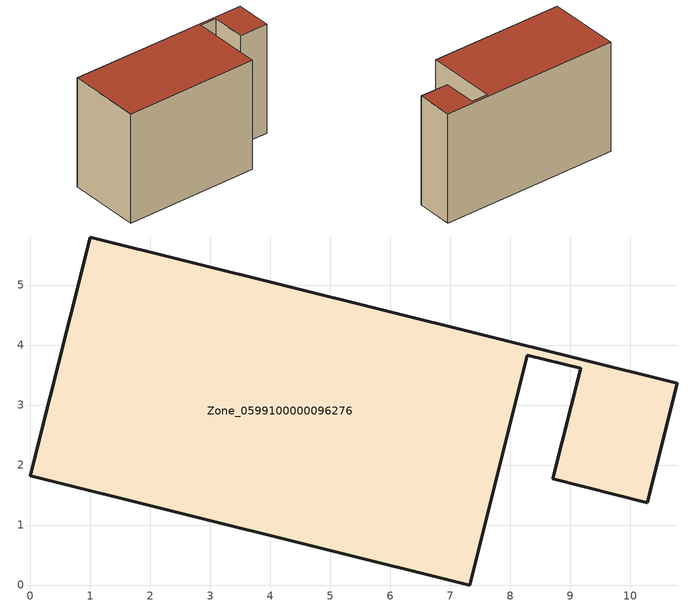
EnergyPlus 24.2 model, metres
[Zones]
Zone_0599100000096276
 floor ground (C_G): 0,1.82 1,5.8 10.78,3.36 10.28,1.37 8.71,1.77 9.17,3.61 8.28,3.83 7.32,0 z0
 wall outside (C_F): 1,5.8 0,1.82 7.32,0 8.28,3.83 9.17,3.61 8.71,1.77 10.28,1.37 10.78,3.36 1,5.8 z0:6.26
 roof outside (C_R): 10.28,1.37 10.78,3.36 1,5.8 0,1.82 7.32,0 8.28,3.83 9.17,3.61 8.71,1.77 z6.26
[BUILDING]
Pand.0599100000096276: North Axis=0; Terrain=City; Loads Convergence Tolerance Value=0.04; Temperature Convergence Tolerance Value=0.4; Solar Distribution=FullExterior; Maximum Number of Warmup Days=25; Minimum Number of Warmup Days=1
[Site:Location]
Rotterdam.The.Hague.AP_ZH_NLD Design_Conditions: Latitude=51.96; Longitude=4.45; Time Zone=1; Elevation=-4.5
[SITE:GROUNDTEMPERATURE:BUILDINGSURFACE]
18, 18, 18, 18, 18, 18, 18, 18, 18, 18, 18, 18
[MATERIAL] Thermal Absorptance=0.9; Solar Absorptance=0.7; Visible Absorptance=0.7
Name | Roughness | Thickness | Conductivity | Density | Specific Heat
G.TI.1975-1991 | MediumSmooth | 0.15 | 0.288461 | 540 | 1210
F.TI.1975-1991 | Rough | 0.3 | 0.230769 | 1920 | 840
R.TI.1975-1991 | MediumRough | 0.2 | 0.153846 | 1500 | 1000
[CONSTRUCTION]
C_G: G.TI.1975-1991
C_F: F.TI.1975-1991
C_R: R.TI.1975-1991
[ZONE]
Zone_0599100000096276: Type=1; Multiplier=1; Ceiling Height=Autocalculate; Volume=Autocalculate; Floor Area=autocalculate; Part of Total Floor Area=Yes
[ZONEINFILTRATION:DESIGNFLOWRATE]
Infil_Zone_0599100000096276: Zone or ZoneList or Space or SpaceList=Zone_0599100000096276; Schedule=AlwaysOn; Design Flow Rate Calculation Method=Flow/Area; Flow Rate per Floor Area=0.003; Constant Term Coefficient=1; Temperature Term Coefficient=0; Velocity Term Coefficient=0; Velocity Squared Term Coefficient=0
[HVACTEMPLATE:ZONE:IDEALLOADSAIRSYSTEM]
Zone_0599100000096276: Maximum Heating Supply Air Temperature=50; Minimum Cooling Supply Air Temperature=13; Maximum Heating Supply Air Humidity Ratio=0.0156; Minimum Cooling Supply Air Humidity Ratio=0.0077; Heating Limit=NoLimit; Cooling Limit=NoLimit; Dehumidification Control Type=ConstantSensibleHeatRatio; Cooling Sensible Heat Ratio=0.7; Dehumidification Setpoint=60; Humidification Control Type=None; Humidification Setpoint=30; Outdoor Air Method=None; Outdoor Air Flow Rate per Person=0.00944; Outdoor Air Flow Rate per Zone Floor Area=0; Outdoor Air Flow Rate per Zone=0; Demand Controlled Ventilation Type=None; Outdoor Air Economizer Type=NoEconomizer; Heat Recovery Type=None; Sensible Heat Recovery Effectiveness=0.7; Latent Heat Recovery Effectiveness=0.65
[ZONECONTROL:THERMOSTAT]
ThermostatControl_Zone_0599100000096276: Zone or ZoneList=Zone_0599100000096276; Control Type Schedule=DualSetpointControlType; Control 1=Thermostat_Zone_0599100000096276; Temperature Difference Between Cutout And Setpoint=0
[THERMOSTATSETPOINT:DUALSETPOINT]
Thermostat_Zone_0599100000096276: Heating Setpoint Temperature Schedule=HeatingSetpoint_Zone_0599100000096276; Cooling Setpoint Temperature Schedule=CoolingSetpoint_Zone_0599100000096276
[SCHEDULE:COMPACT]
HeatingSetpoint_Zone_0599100000096276: Through: 12/31, For: AllDays, Until: 24:00, 21
CoolingSetpoint_Zone_0599100000096276: Through: 12/31, For: AllDays, Until: 24:00, 24
DualSetpointControlType: Through: 12/31, For: AllDays, Until: 24:00, 4
AlwaysOn: Through: 12/31, For: AllDays, Until: 24:00, 1
